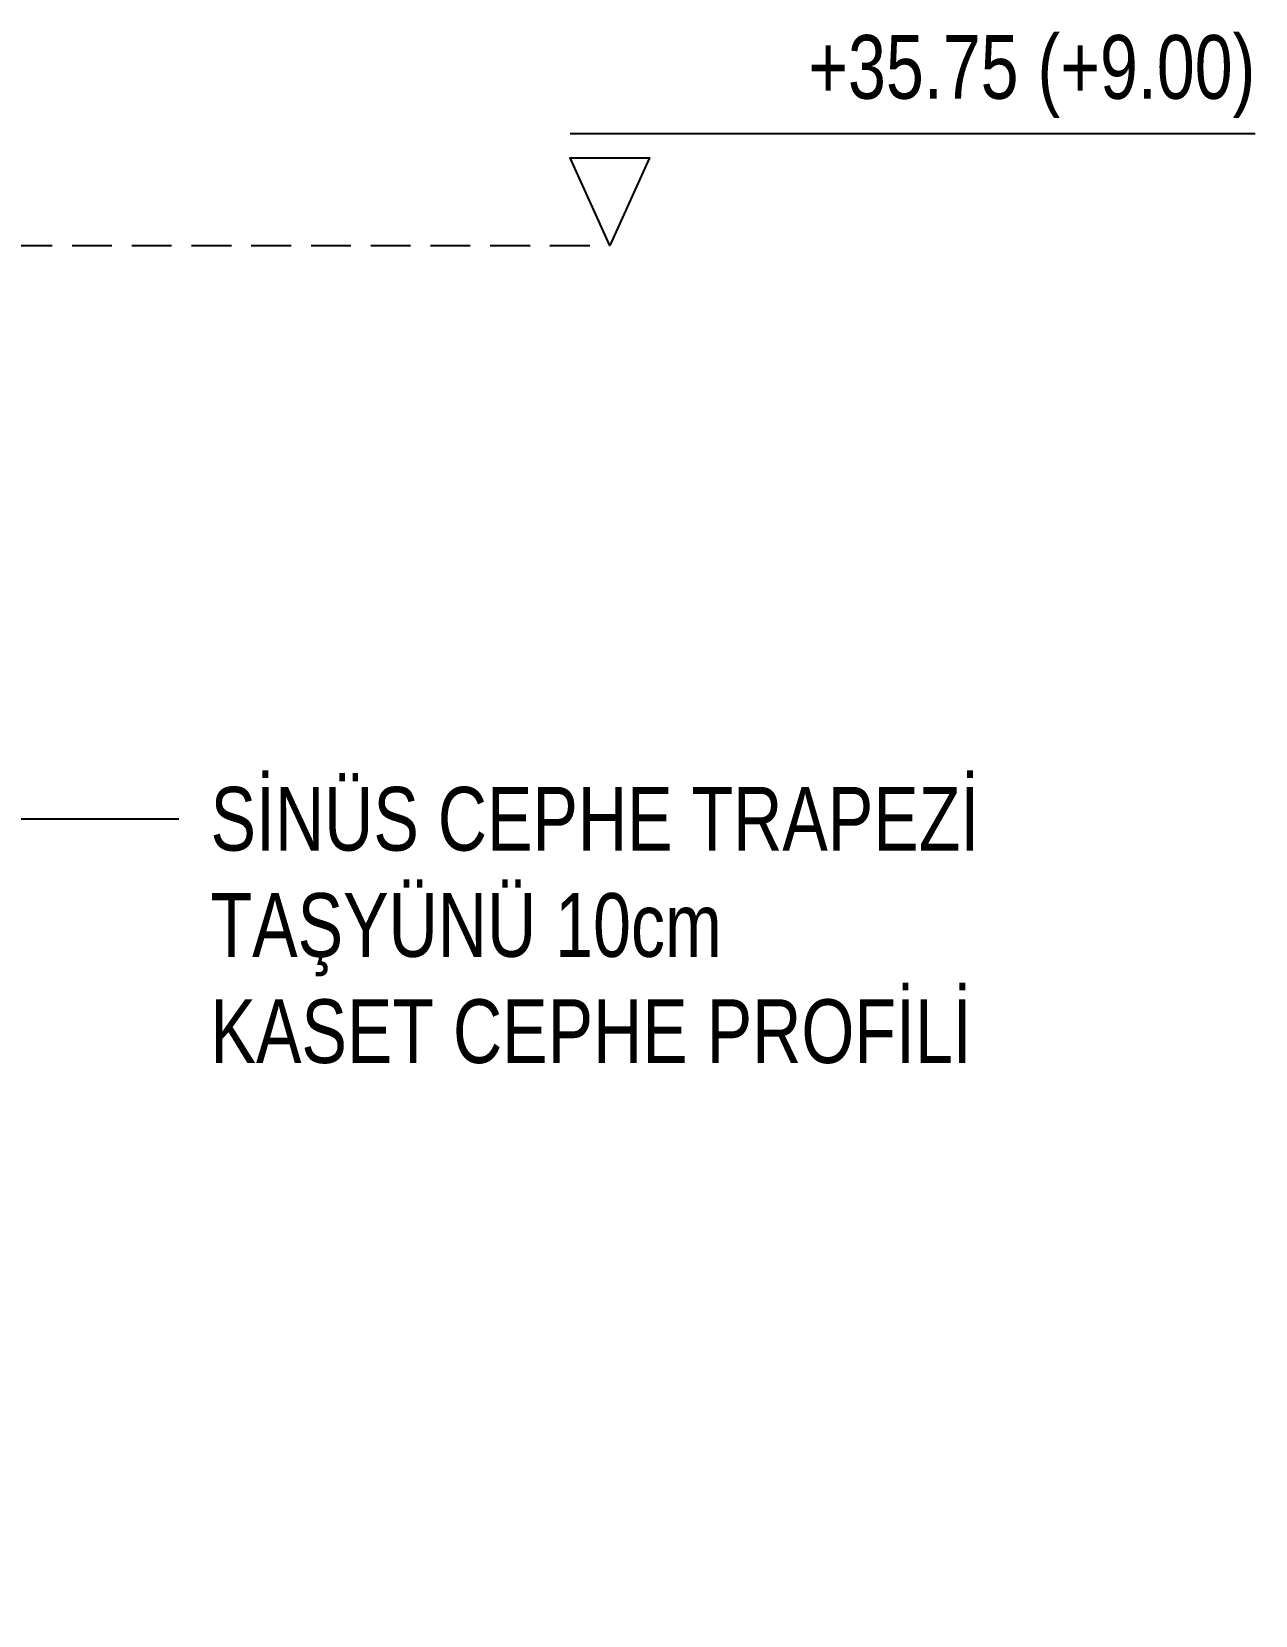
# Model space of a CAD drawing. Header units: centimetres. Extents: x 77182 to 116086, y 20619 to 33555.
# Drawn here: x 87527.1 to 87911.2, y 22405.4 to 22902.5 of the extents above; entities that cross this region are included whole.
import ezdxf
from ezdxf import colors
from ezdxf.entities.mleader import LeaderData, LeaderLine
from ezdxf.math import Vec2, Vec3

# ---------------------------------------------------------------- set-up
doc = ezdxf.new("R2010")
doc.units = ezdxf.units.CM
doc.header["$LTSCALE"] = 100
doc.linetypes.add('HIDDEN2', pattern=[0.1875, 0.125, -0.0625])
doc.layers.add('A-ANNO-DIMS', color=187, linetype='Continuous')
doc.styles.add('Fields_100', font='act_simplex.shx', dxfattribs={"width": 0.8, "height": 20})

# ---------------------------------------------------------------- blocks, each defined once
blk = doc.blocks.new('_Dot')
at = {"color": 0, "linetype": 'ByBlock', "lineweight": -2}
blk.add_line((-0.5, 0), (-1, 0), dxfattribs=at)
at = {"color": 0, "linetype": 'ByBlock', "const_width": 0.5}
blk.add_lwpolyline([(-0.25, 0, 1), (0.25, 0, 1)], format="xyb", close=True, dxfattribs=at)

msp = doc.modelspace()

# ---------------------------------------------------------------- linework, layer by layer
at = {"layer": 'A-ANNO-DIMS', "linetype": 'HIDDEN2'}
msp.add_line((87502.29, 22835.41), (87708.6, 22835.41), dxfattribs=at)
at = {"layer": 'A-ANNO-DIMS', "elevation": 0}
msp.add_lwpolyline([(87911.24, 22870.41), (87696.1, 22870.41)], dxfattribs=at)
msp.add_lwpolyline([(87708.6, 22835.41), (87696.1, 22862.91), (87721.1, 22862.91)], close=True, dxfattribs=at)

# ---------------------------------------------------------------- texts
at = {"layer": 'A-ANNO-DIMS', "color": 50, "insert": (87911.24, 22875.41), "char_height": 20, "attachment_point": 9, "style": 'Fields_100'}
msp.add_mtext_dynamic_manual_height_columns('+35.75 (+9.00)', width=226.336, gutter_width=100, heights=[0], dxfattribs=at)

# ---------------------------------------------------------------- leaders
at = {"layer": 'A-ANNO-DIMS'}
ml = msp.add_multileader_mtext('Standard', dxfattribs=at)
ml.set_content('SİNÜS CEPHE TRAPEZİ\\PTAŞYÜNÜ 10cm\\PKASET CEPHE PROFİLİ', color=50, style='Fields_100')
ml.set_leader_properties(color=256)
ml.set_arrow_properties(name='DOT')
ml.build(insert=Vec2(0, 0))
ml.multileader.update_dxf_attribs({"dogleg_length": 10, "arrow_head_size": 6})
ctx = ml.context
ctx.base_point, ctx.char_height, ctx.arrow_head_size, ctx.landing_gap_size, ctx.plane_origin = Vec3(87573.25, 22655.41), 20, 6, 10, Vec3(113968.75, 22705.43)
notes = []
notes.append((ctx, [(0, (1, 1, 0), (87563.25, 22655.41), (1, 0), 10, [(0, [(87514.12, 22655.41)], 0, [])])]))
ctx.mtext.insert, ctx.mtext.flow_direction = Vec3(87583.25, 22665.41), 5
for ctx, leaders in notes:
    for number, flags, end, landing, length, lines in leaders:
        leader = LeaderData()
        leader.index, (leader.has_last_leader_line, leader.has_dogleg_vector, leader.attachment_direction) = number, flags
        leader.last_leader_point, leader.dogleg_vector, leader.dogleg_length = Vec3(end), Vec3(landing), length
        for number, points, colour, breaks in lines:
            line = LeaderLine()
            line.index, line.vertices, line.color, line.breaks = number, Vec3.list(points), colors.encode_raw_color(colour), breaks
            leader.lines.append(line)
        ctx.leaders.append(leader)

doc.saveas('drawing.dxf')
